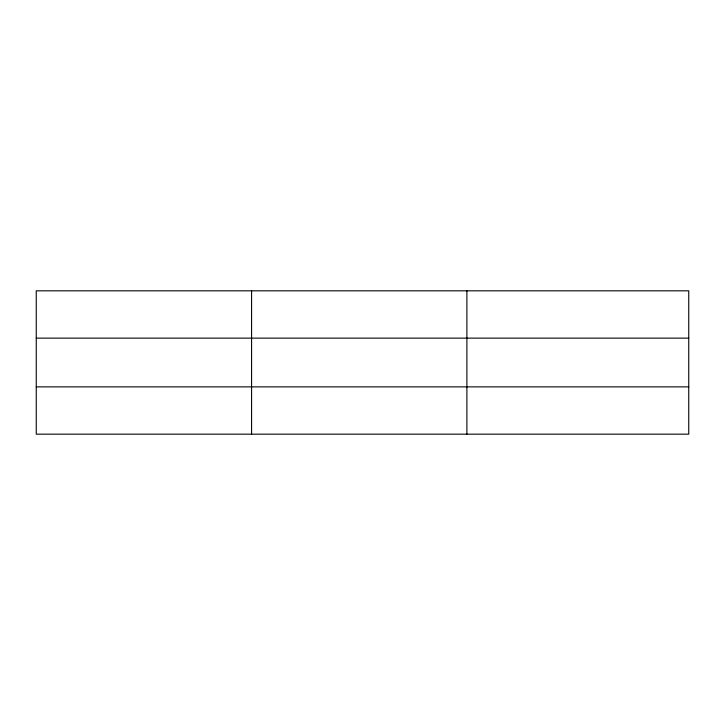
<?xml version="1.0" encoding="UTF-8"?>
<svg xmlns="http://www.w3.org/2000/svg" width="725" height="725" viewBox="0 0 725 725"><rect width="100%" height="100%" fill="white"/><g stroke="black" fill="none" stroke-linecap="round" stroke-linejoin="round"><path stroke-width="1.09" d="M251.575 290.825L251.575 434.175M466.9 290.825L466.9 434.175M688.75 386.869L688.75 434.175L36.25 434.175L36.25 290.825L688.75 290.825L688.75 386.869L36.25 386.869M36.25 338.131L688.75 338.131"/></g></svg>
